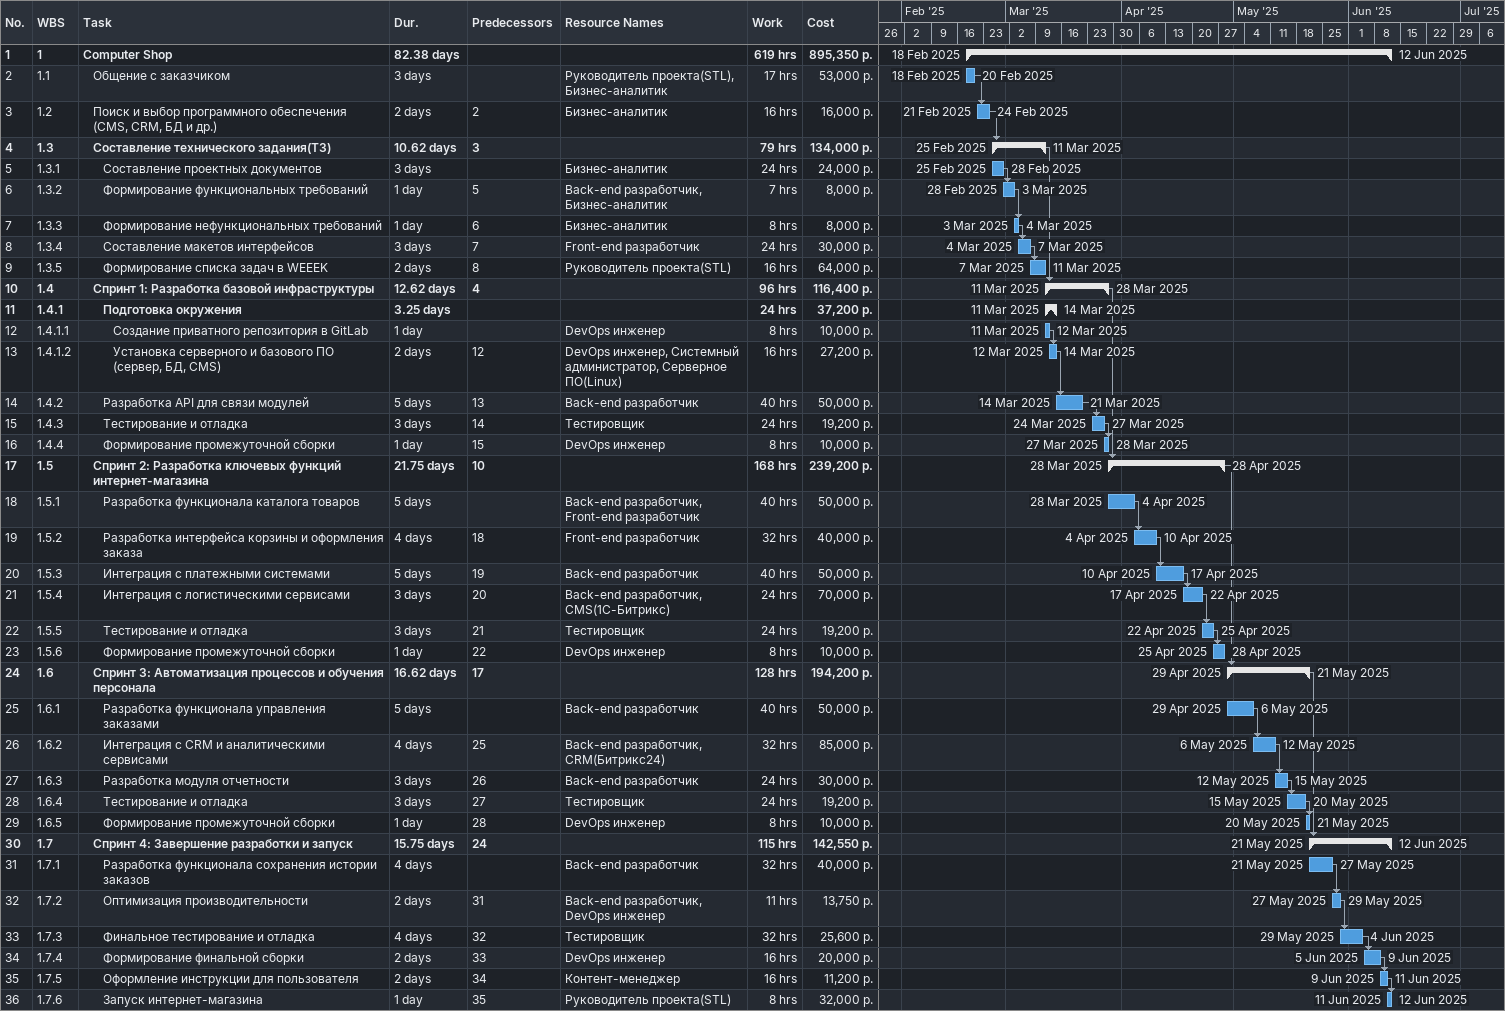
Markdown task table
| ID | WBS | Task | Duration | Start | Finish | Predecessors | Resources | Work (h) | Cost (р.) |
|---|---|---|---|---|---|---|---|---|---|
| 1 | 1 | **Computer Shop** | 82.38d | 2025-02-18 | 2025-06-12 |  |  | 619 | 895350 |
| 2 | 1.1 | Общение с заказчиком | 3d | 2025-02-18 | 2025-02-20 |  | Руководитель проекта(STL), Бизнес-аналитик | 17 | 53000 |
| 3 | 1.2 | Поиск и выбор программного обеспечения (CMS, CRM, БД и др.) | 2d | 2025-02-21 | 2025-02-24 | 2 | Бизнес-аналитик | 16 | 16000 |
| 4 | 1.3 | **Составление технического задания(ТЗ)** | 10.62d | 2025-02-25 | 2025-03-11 | 3 |  | 79 | 134000 |
| 5 | 1.3.1 | Составление проектных документов | 3d | 2025-02-25 | 2025-02-28 |  | Бизнес-аналитик | 24 | 24000 |
| 6 | 1.3.2 | Формирование функциональных требований | 1d | 2025-02-28 | 2025-03-03 | 5 | Back-end разработчик, Бизнес-аналитик | 7 | 8000 |
| 7 | 1.3.3 | Формирование нефункциональных требований | 1d | 2025-03-03 | 2025-03-04 | 6 | Бизнес-аналитик | 8 | 8000 |
| 8 | 1.3.4 | Составление макетов интерфейсов | 3d | 2025-03-04 | 2025-03-07 | 7 | Front-end разработчик | 24 | 30000 |
| 9 | 1.3.5 | Формирование списка задач в WEEEK | 2d | 2025-03-07 | 2025-03-11 | 8 | Руководитель проекта(STL) | 16 | 64000 |
| 10 | 1.4 | **Спринт 1: Разработка базовой инфраструктуры** | 12.62d | 2025-03-11 | 2025-03-28 | 4 |  | 96 | 116400 |
| 11 | 1.4.1 | **Подготовка окружения** | 3.25d | 2025-03-11 | 2025-03-14 |  |  | 24 | 37200 |
| 12 | 1.4.1.1 | Создание приватного репозитория в GitLab | 1d | 2025-03-11 | 2025-03-12 |  | DevOps инженер | 8 | 10000 |
| 13 | 1.4.1.2 | Установка серверного и базового ПО (сервер, БД, CMS) | 2d | 2025-03-12 | 2025-03-14 | 12 | DevOps инженер, Системный администратор, Серверное ПО(Linux) | 16 | 27200 |
| 14 | 1.4.2 | Разработка API для связи модулей | 5d | 2025-03-14 | 2025-03-21 | 13 | Back-end разработчик | 40 | 50000 |
| 15 | 1.4.3 | Тестирование и отладка | 3d | 2025-03-24 | 2025-03-27 | 14 | Тестировщик | 24 | 19200 |
| 16 | 1.4.4 | Формирование промежуточной сборки | 1d | 2025-03-27 | 2025-03-28 | 15 | DevOps инженер | 8 | 10000 |
| 17 | 1.5 | **Спринт 2: Разработка ключевых функций интернет-магазина** | 21.75d | 2025-03-28 | 2025-04-28 | 10 |  | 168 | 239200 |
| 18 | 1.5.1 | Разработка функционала каталога товаров | 5d | 2025-03-28 | 2025-04-04 |  | Back-end разработчик, Front-end разработчик | 40 | 50000 |
| 19 | 1.5.2 | Разработка интерфейса корзины и оформления заказа | 4d | 2025-04-04 | 2025-04-10 | 18 | Front-end разработчик | 32 | 40000 |
| 20 | 1.5.3 | Интеграция с платежными системами | 5d | 2025-04-10 | 2025-04-17 | 19 | Back-end разработчик | 40 | 50000 |
| 21 | 1.5.4 | Интеграция с логистическими сервисами | 3d | 2025-04-17 | 2025-04-22 | 20 | Back-end разработчик, CMS(1С-Битрикс) | 24 | 70000 |
| 22 | 1.5.5 | Тестирование и отладка | 3d | 2025-04-22 | 2025-04-25 | 21 | Тестировщик | 24 | 19200 |
| 23 | 1.5.6 | Формирование промежуточной сборки | 1d | 2025-04-25 | 2025-04-28 | 22 | DevOps инженер | 8 | 10000 |
| 24 | 1.6 | **Спринт 3: Автоматизация процессов и обучения персонала** | 16.62d | 2025-04-29 | 2025-05-21 | 17 |  | 128 | 194200 |
| 25 | 1.6.1 | Разработка функционала управления заказами | 5d | 2025-04-29 | 2025-05-06 |  | Back-end разработчик | 40 | 50000 |
| 26 | 1.6.2 | Интеграция с CRM и аналитическими сервисами | 4d | 2025-05-06 | 2025-05-12 | 25 | Back-end разработчик, CRM(Битрикс24) | 32 | 85000 |
| 27 | 1.6.3 | Разработка модуля отчетности | 3d | 2025-05-12 | 2025-05-15 | 26 | Back-end разработчик | 24 | 30000 |
| 28 | 1.6.4 | Тестирование и отладка | 3d | 2025-05-15 | 2025-05-20 | 27 | Тестировщик | 24 | 19200 |
| 29 | 1.6.5 | Формирование промежуточной сборки | 1d | 2025-05-20 | 2025-05-21 | 28 | DevOps инженер | 8 | 10000 |
| 30 | 1.7 | **Спринт 4: Завершение разработки и запуск** | 15.75d | 2025-05-21 | 2025-06-12 | 24 |  | 115 | 142550 |
| 31 | 1.7.1 | Разработка функционала сохранения истории заказов | 4d | 2025-05-21 | 2025-05-27 |  | Back-end разработчик | 32 | 40000 |
| 32 | 1.7.2 | Оптимизация производительности | 2d | 2025-05-27 | 2025-05-29 | 31 | Back-end разработчик, DevOps инженер | 11 | 13750 |
| 33 | 1.7.3 | Финальное тестирование и отладка | 4d | 2025-05-29 | 2025-06-04 | 32 | Тестировщик | 32 | 25600 |
| 34 | 1.7.4 | Формирование финальной сборки | 2d | 2025-06-05 | 2025-06-09 | 33 | DevOps инженер | 16 | 20000 |
| 35 | 1.7.5 | Оформление инструкции для пользователя | 2d | 2025-06-09 | 2025-06-11 | 34 | Контент-менеджер | 16 | 11200 |
| 36 | 1.7.6 | Запуск интернет-магазина | 1d | 2025-06-11 | 2025-06-12 | 35 | Руководитель проекта(STL) | 8 | 32000 |
